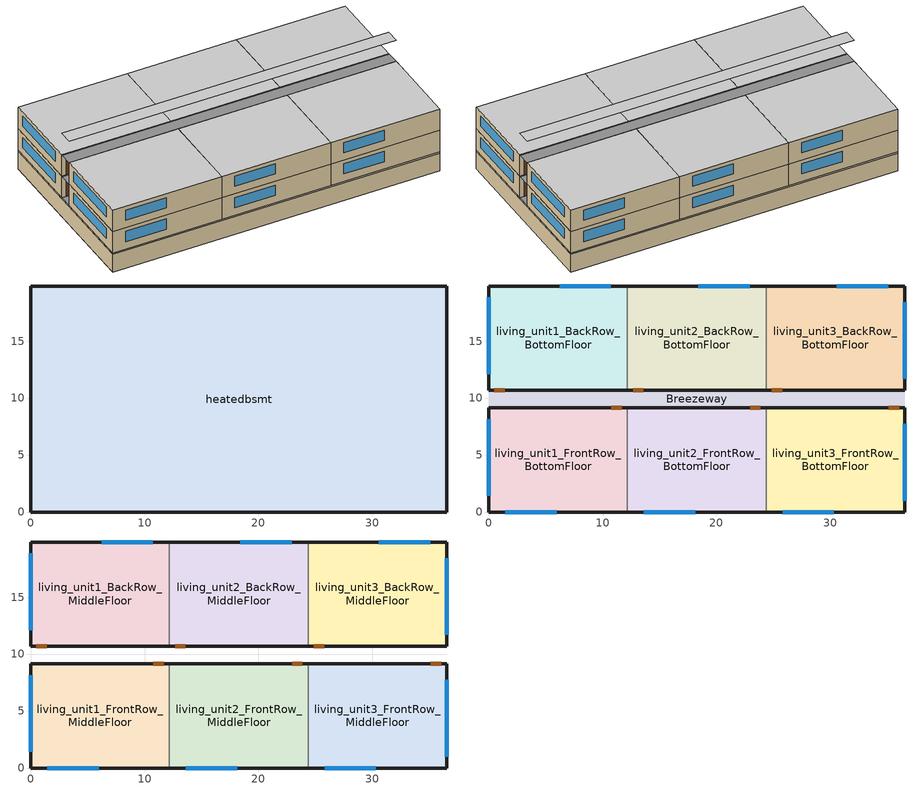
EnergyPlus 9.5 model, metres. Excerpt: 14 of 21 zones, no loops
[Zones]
heatedbsmt
 floor ground (Exterior Floor): 36.54,0 0,0 0,19.82 36.54,19.82 z-2.13
 wall outside (Basement Wall): 0,0 36.54,0 36.54,19.84 0,19.84 0,0 z0:0.15
 wall ground (Basement Wall): 0,0 36.54,0 36.54,19.84 0,19.84 0,0 z-2.13:0
living_unit1_FrontRow_BottomFloor
 floor to heatedbsmt (Exterior Floor): 12.18,0 0,0 0,9.16 12.18,9.16 z0.15
 wall outside (Exterior Wall): 12.18,9.16 0,9.16 0,0 12.18,0 z0.15:2.74
 wall to living_unit2_FrontRow_BottomFloor (interiorwall): 12.18,0 12.18,9.16 z0.15:2.74
 window (Exterior Window): 1.46,0 5.96,0 / 0,8.16 0,1.41 z1.07:2.29
 door (Exterior Door): 11.68,9.16 10.76,9.16 z0.15:2.29
living_unit2_FrontRow_BottomFloor
 floor to heatedbsmt (Exterior Floor): 24.36,0 12.18,0 12.18,9.16 24.36,9.16 z0.15
 wall outside (Exterior Wall): 12.18,0 24.36,0 / 24.36,9.16 12.18,9.16 z0.15:2.74
 wall to living_unit3_FrontRow_BottomFloor (interiorwall): 24.36,0 24.36,9.16 z0.15:2.74
 window (Exterior Window): 13.64,0 18.14,0 z1.07:2.29
 door (Exterior Door): 23.86,9.16 22.94,9.16 z0.15:2.29
living_unit3_FrontRow_BottomFloor
 floor to heatedbsmt (Exterior Floor): 36.54,0 24.36,0 24.36,9.16 36.54,9.16 z0.15
 wall outside (Exterior Wall): 24.36,0 36.54,0 36.54,9.16 24.36,9.16 z0.15:2.74
 window (Exterior Window): 36.54,1 36.54,7.75 / 25.82,0 30.32,0 z1.07:2.29
 door (Exterior Door): 36.04,9.16 35.12,9.16 z0.15:2.29
living_unit1_BackRow_BottomFloor
 floor to heatedbsmt (Exterior Floor): 12.18,10.68 0,10.68 0,19.84 12.18,19.84 z0.15
 wall outside (Exterior Wall): 12.18,19.84 0,19.84 0,10.68 12.18,10.68 z0.15:2.74
 wall to living_unit2_BackRow_BottomFloor (interiorwall): 12.18,10.68 12.18,19.84 z0.15:2.74
 window (Exterior Window): 10.72,19.84 6.22,19.84 / 0,18.84 0,12.09 z1.07:2.29
 door (Exterior Door): 0.5,10.68 1.41,10.68 z0.15:2.29
living_unit2_BackRow_BottomFloor
 floor to heatedbsmt (Exterior Floor): 24.36,10.68 12.18,10.68 12.18,19.84 24.36,19.84 z0.15
 wall outside (Exterior Wall): 12.18,10.68 24.36,10.68 / 24.36,19.84 12.18,19.84 z0.15:2.74
 wall to living_unit3_BackRow_BottomFloor (interiorwall): 24.36,10.68 24.36,19.84 z0.15:2.74
 window (Exterior Window): 22.9,19.84 18.4,19.84 z1.07:2.29
 door (Exterior Door): 12.68,10.68 13.59,10.68 z0.15:2.29
living_unit3_BackRow_BottomFloor
 floor to heatedbsmt (Exterior Floor): 36.54,10.68 24.36,10.68 24.36,19.84 36.54,19.84 z0.15
 wall outside (Exterior Wall): 24.36,10.68 36.54,10.68 36.54,19.84 24.36,19.84 z0.15:2.74
 window (Exterior Window): 36.54,11.68 36.54,18.43 / 35.08,19.84 30.58,19.84 z1.07:2.29
 door (Exterior Door): 24.86,10.68 25.77,10.68 z0.15:2.29
Breezeway
 floor outside (Exterior Floor): 36.54,9.16 0,9.16 0,10.68 36.54,10.68 z0.15; 36.54,9.16 0,9.16 0,10.68 36.54,10.68 z2.74; 36.54,9.16 0,9.16 0,10.68 36.54,10.68 z5.33
 ceiling to attic (Interior Ceiling): 0,9.16 36.54,9.16 36.54,10.68 0,10.68 z7.92
living_unit1_FrontRow_MiddleFloor
 floor to living_unit1_FrontRow_BottomFloor (ceiling-floor-layer): 12.18,0 0,0 0,9.16 12.18,9.16 z2.74
 wall outside (Exterior Wall): 12.18,9.16 0,9.16 0,0 12.18,0 z2.74:5.33
 wall to living_unit2_FrontRow_MiddleFloor (interiorwall): 12.18,0 12.18,9.16 z2.74:5.33
 window (Exterior Window): 1.46,0 5.96,0 / 0,8.16 0,1.41 z3.66:4.88
 door (Exterior Door): 11.68,9.16 10.76,9.16 z2.74:4.88
 ceiling to living_unit1_FrontRow_TopFloor (ceiling-floor-layer): 0,0 12.18,0 12.18,9.16 0,9.16 z5.33
living_unit2_FrontRow_MiddleFloor
 floor to living_unit2_FrontRow_BottomFloor (ceiling-floor-layer): 24.36,0 12.18,0 12.18,9.16 24.36,9.16 z2.74
 wall outside (Exterior Wall): 12.18,0 24.36,0 / 24.36,9.16 12.18,9.16 z2.74:5.33
 wall to living_unit3_FrontRow_MiddleFloor (interiorwall): 24.36,0 24.36,9.16 z2.74:5.33
 window (Exterior Window): 13.64,0 18.14,0 z3.66:4.88
 door (Exterior Door): 23.86,9.16 22.94,9.16 z2.74:4.88
 ceiling to living_unit2_FrontRow_TopFloor (ceiling-floor-layer): 12.18,0 24.36,0 24.36,9.16 12.18,9.16 z5.33
living_unit3_FrontRow_MiddleFloor
 floor to living_unit3_FrontRow_BottomFloor (ceiling-floor-layer): 36.54,0 24.36,0 24.36,9.16 36.54,9.16 z2.74
 wall outside (Exterior Wall): 24.36,0 36.54,0 36.54,9.16 24.36,9.16 z2.74:5.33
 window (Exterior Window): 36.54,1 36.54,7.75 / 25.82,0 30.32,0 z3.66:4.88
 door (Exterior Door): 36.04,9.16 35.12,9.16 z2.74:4.88
 ceiling to living_unit3_FrontRow_TopFloor (ceiling-floor-layer): 24.36,0 36.54,0 36.54,9.16 24.36,9.16 z5.33
living_unit1_BackRow_MiddleFloor
 floor to living_unit1_BackRow_BottomFloor (ceiling-floor-layer): 12.18,10.68 0,10.68 0,19.84 12.18,19.84 z2.74
 wall outside (Exterior Wall): 12.18,19.84 0,19.84 0,10.68 12.18,10.68 z2.74:5.33
 wall to living_unit2_BackRow_MiddleFloor (interiorwall): 12.18,10.68 12.18,19.84 z2.74:5.33
 window (Exterior Window): 10.72,19.84 6.22,19.84 / 0,18.84 0,12.09 z3.66:4.88
 door (Exterior Door): 0.5,10.68 1.41,10.68 z2.74:4.88
 ceiling to living_unit1_BackRow_TopFloor (ceiling-floor-layer): 0,10.68 12.18,10.68 12.18,19.84 0,19.84 z5.33
living_unit2_BackRow_MiddleFloor
 floor to living_unit2_BackRow_BottomFloor (ceiling-floor-layer): 24.36,10.68 12.18,10.68 12.18,19.84 24.36,19.84 z2.74
 wall outside (Exterior Wall): 12.18,10.68 24.36,10.68 / 24.36,19.84 12.18,19.84 z2.74:5.33
 wall to living_unit3_BackRow_MiddleFloor (interiorwall): 24.36,10.68 24.36,19.84 z2.74:5.33
 window (Exterior Window): 22.9,19.84 18.4,19.84 z3.66:4.88
 door (Exterior Door): 12.68,10.68 13.59,10.68 z2.74:4.88
 ceiling to living_unit2_BackRow_TopFloor (ceiling-floor-layer): 12.18,10.68 24.36,10.68 24.36,19.84 12.18,19.84 z5.33
living_unit3_BackRow_MiddleFloor
 floor to living_unit3_BackRow_BottomFloor (ceiling-floor-layer): 36.54,10.68 24.36,10.68 24.36,19.84 36.54,19.84 z2.74
 wall outside (Exterior Wall): 24.36,10.68 36.54,10.68 36.54,19.84 24.36,19.84 z2.74:5.33
 window (Exterior Window): 36.54,11.68 36.54,18.43 / 35.08,19.84 30.58,19.84 z3.66:4.88
 door (Exterior Door): 24.86,10.68 25.77,10.68 z2.74:4.88
 ceiling to living_unit3_BackRow_TopFloor (ceiling-floor-layer): 24.36,10.68 36.54,10.68 36.54,19.84 24.36,19.84 z5.33
[Building]
US+MF+CZ3AWH+hp+heatedbsmt+IECC_2021: North Axis {deg}=0; Terrain=Suburbs; Loads Convergence Tolerance Value=0.04; Temperature Convergence Tolerance Value {deltaC}=0.4; Solar Distribution=FullExterior; Maximum Number of Warmup Days=25; Minimum Number of Warmup Days=6
[Site:WaterMainsTemperature]
Calculation method=Correlation; Annual average outdoor air temperature {C}=17.95; Maximum difference in monthly average outdoor air temperatures {C}=19.7
[Site:Location]
Site:Location=Montgomery Dannelly Field_AL_USA Design_Conditions; Latitude {N+ S-}=32.3; Longitude {W- E+}=-86.4; Time Zone Relative to GMT {GMT+/-}=-6; Elevation {m}=62
[SizingPeriod:DesignDay] Day of Month=21; Dry-Bulb Temperature Range Modifier Type=DefaultMultipliers; Humidity Condition Type=Wetbulb; Barometric Pressure {Pa}=100582; Rain {Yes/No}=No; Snow on ground {Yes/No}=No; Daylight Savings Time Indicator=No
Name | Month | Day Type | Maximum Dry-Bulb Temperature {C} | Daily Dry-Bulb Temperature Range {C} | Wetbulb at Maximum Dry-Bulb {C} | Wind Speed {m/s} design conditions vs. traditional 6.71 m/s (15 mph) | Wind Direction {Degrees; N=0, S=180} | Solar Model Indicator | Clearness {0.0 to 1.1} | Wind Speed {m/s} design conditions vs. traditional 3.35 m/s (7mph) | ASHRAE Clear Sky Optical Depth for Beam Irradiance (taub) | ASHRAE Clear Sky Optical Depth for Diffuse Irradiance (taud)
Montgomery Dannelly Field Ann Htg 99.6% Condns DB | 1 | WinterDesignDay | -4.6 | 0 | -4.6 | 2.6 | 310 | ASHRAEClearSky | 0
Montgomery Dannelly Field Ann Clg .4% Condns DB=>MWB | 7 | SummerDesignDay | 35.7 | 10.9 | 24.7 |  | 300 | ASHRAETau |  | 3.1 | 0.573 | 1.761
[Material]
Name | Roughness | Thickness {m} | Conductivity {W/m-K} | Density {kg/m3} | Specific Heat {J/kg-K} | Specific Heat {J/kg-K} # VM: Kept sp.heat same as cement_stucco due to lack of data | Thermal Absorptance | Solar Absorptance | Visible Absorptance | Thickness {m}			# back calculating to yield reqd. U
sheathing_consol_layer | Rough | 0.0127 | 0.0940184 | 685.008 | 1172.332
ceil_consol_layer | Rough | 0.479081 | 0.0617176 | 41.9286 | 776.251
floor_consol_layer | Rough | 0.000254 | 12.9895 | 55.074 | 916.9311
bsmtwall_consol_layer | Rough | 0.0889 | 0.0579573 | 120.801 | 1036.26
wall_consol_layer | Rough | 0.1397 | 0.057165 | 120.801 | 1036.26
syn_stucco | MediumSmooth | 0.003048 | 8.65E-02 | 400 |  | 878.64
Drywall_1/2in | MediumSmooth | 0.0127 | 0.16009 | 800.923 | 1087.84
OSB_5/8in | MediumSmooth | 0.015875 | 0.1163 | 544.627 | 1213.36
OSB_7/16in | MediumSmooth | 0.0111125 | 0.1163 | 544.627 | 1213.36
Plywood_3/4in | Rough | 0.01905 | 0.115458 | 544.68 | 674.54 |  | 0.9 | 0.7 | 0.7
Lumber_2x4 | Rough | 0.0890016 | 0.115458 | 512.64 | 767.58 |  | 0.9 | 0.7 | 0.7
Carpet_n_pad | MediumSmooth | 0.0254001 | 0.0601314 | 32.0369 | 836.8 |  | 0.9 | 0.7 | 0.7
door_const | Smooth |  | 0.0720096 | 512.64 | 767.58 |  |  |  |  | 0.0422696
[Construction]
Exterior Wall: syn_stucco, sheathing_consol_layer, OSB_7/16in, wall_consol_layer, Drywall_1/2in
ceiling-floor-layer: Lumber_2x4
Exterior Floor: floor_consol_layer, Plywood_3/4in, Carpet_n_pad
Interior Ceiling: ceil_consol_layer, Drywall_1/2in
interiorwall: Drywall_1/2in, OSB_5/8in, Drywall_1/2in
Exterior Window: Glass
Exterior Door: door_const
window_w_blinds: Glass, int_blind
Basement Wall: Plywood_3/4in, bsmtwall_consol_layer, Plywood_3/4in
[WindowMaterial:SimpleGlazingSystem]
Glass: 1.70358, 0.216875, 0.88
[WindowMaterial:Blind]
int_blind: Slat Orientation=Horizontal; Slat Width {m}=0.025; Slat Separation {m}=0.01875; Slat Thickness {m}=0.001; Slat Angle {deg}=45; Slat Conductivity {W/m-K}=221; Slat Beam Solar Transmittance=0; Front Side Slat Beam Solar Reflectance=0.5; Back Side Slat Beam Solar Reflectance=0.5; Slat Diffuse Solar Transmittance=0; Front Side Slat Diffuse Solar Reflectance=0.5; Back Side Slat Diffuse Solar Reflectance=0.5; Slat Beam Visible Transmittance=0; Front Side Slat Beam Visible Reflectance=0.5; Back Side Slat Beam Visible Reflectance=0.5; Slat Diffuse Visible Transmittance=0; Front Side Slat Diffuse Visible Reflectance=0.5; Back Side Slat Diffuse Visible Reflectance=0.5; Slat Infrared Hemispherical Transmittance=0; Front Side Slat Infrared Hemispherical Emissivity=0.9; Back Side Slat Infrared Hemispherical Emissivity=0.9; Blind to Glass Distance {m}=0.05; Blind Top Opening Multiplier=0.5; Blind Bottom Opening Multiplier=0.5; Blind Left Side Opening Multiplier=0.5; Blind Right Side Opening Multiplier=0.5
[Zone] Multiplier=1
heatedbsmt; Breezeway; living_unit1_FrontRow_BottomFloor; living_unit2_FrontRow_BottomFloor; living_unit3_FrontRow_BottomFloor; living_unit1_BackRow_BottomFloor; living_unit2_BackRow_BottomFloor; living_unit3_BackRow_BottomFloor; living_unit1_FrontRow_MiddleFloor; living_unit2_FrontRow_MiddleFloor; living_unit3_FrontRow_MiddleFloor; living_unit1_BackRow_MiddleFloor; living_unit2_BackRow_MiddleFloor; living_unit3_BackRow_MiddleFloor
[Shading:Overhang] Height above window or door=0; Tilt angle from window/door=90; Left extension from window/door width=0; Right extension from window/door width=0; Depth=0.01
Name | Window or door
Overhang_ldf_unit1_FrontRow_BottomFloor | Window_ldf_unit1_FrontRow_BottomFloor
Overhang_ldf_unit2_FrontRow_BottomFloor | Window_ldf_unit2_FrontRow_BottomFloor
Overhang_sdr_unit3_FrontRow_BottomFloor | Window_sdr_unit3_FrontRow_BottomFloor
Overhang_sdl_unit3_FrontRow_BottomFloor | Window_sdl_unit3_FrontRow_BottomFloor
Overhang_ldf_unit3_FrontRow_BottomFloor | Window_ldf_unit3_FrontRow_BottomFloor
Overhang_ldb_unit1_BackRow_BottomFloor | Window_ldb_unit1_BackRow_BottomFloor
Overhang_ldb_unit2_BackRow_BottomFloor | Window_ldb_unit2_BackRow_BottomFloor
Overhang_sdr_unit3_BackRow_BottomFloor | Window_sdr_unit3_BackRow_BottomFloor
Overhang_sdl_unit3_BackRow_BottomFloor | Window_sdl_unit3_BackRow_BottomFloor
Overhang_ldb_unit3_BackRow_BottomFloor | Window_ldb_unit3_BackRow_BottomFloor
Overhang_ldf_unit1_FrontRow_MiddleFloor | Window_ldf_unit1_FrontRow_MiddleFloor
Overhang_ldf_unit2_FrontRow_MiddleFloor | Window_ldf_unit2_FrontRow_MiddleFloor
Overhang_sdr_unit3_FrontRow_MiddleFloor | Window_sdr_unit3_FrontRow_MiddleFloor
Overhang_sdl_unit3_FrontRow_MiddleFloor | Window_sdl_unit3_FrontRow_MiddleFloor
Overhang_ldf_unit3_FrontRow_MiddleFloor | Window_ldf_unit3_FrontRow_MiddleFloor
Overhang_ldb_unit1_BackRow_MiddleFloor | Window_ldb_unit1_BackRow_MiddleFloor
Overhang_ldb_unit2_BackRow_MiddleFloor | Window_ldb_unit2_BackRow_MiddleFloor
Overhang_sdr_unit3_BackRow_MiddleFloor | Window_sdr_unit3_BackRow_MiddleFloor
Overhang_sdl_unit3_BackRow_MiddleFloor | Window_sdl_unit3_BackRow_MiddleFloor
Overhang_ldb_unit3_BackRow_MiddleFloor | Window_ldb_unit3_BackRow_MiddleFloor
Overhang_ldf_unit1_FrontRow_TopFloor | Window_ldf_unit1_FrontRow_TopFloor
Overhang_ldf_unit2_FrontRow_TopFloor | Window_ldf_unit2_FrontRow_TopFloor
Overhang_sdr_unit3_FrontRow_TopFloor | Window_sdr_unit3_FrontRow_TopFloor
Overhang_sdl_unit3_FrontRow_TopFloor | Window_sdl_unit3_FrontRow_TopFloor
Overhang_ldf_unit3_FrontRow_TopFloor | Window_ldf_unit3_FrontRow_TopFloor
Overhang_ldb_unit1_BackRow_TopFloor | Window_ldb_unit1_BackRow_TopFloor
Overhang_ldb_unit2_BackRow_TopFloor | Window_ldb_unit2_BackRow_TopFloor
Overhang_sdr_unit3_BackRow_TopFloor | Window_sdr_unit3_BackRow_TopFloor
Overhang_sdl_unit3_BackRow_TopFloor | Window_sdl_unit3_BackRow_TopFloor
Overhang_ldb_unit3_BackRow_TopFloor | Window_ldb_unit3_BackRow_TopFloor
[WindowShadingControl] Shading Type=InteriorBlind; Construction with Shading=window_w_blinds; Shading Control Type=OnIfScheduleAllows; Schedule=shading_2012iecc; Shading Control Is Scheduled=Yes; Glare Control Is Active=No; Multiple Surface Control Type=Sequential
Name | Zone | Fenestration Surface 1 | Fenestration Surface 2 | Fenestration Surface 3
Shades-living_unit1_FRONTROW_BOTTOMFLOOR | LIVING_UNIT1_FRONTROW_BOTTOMFLOOR | Window_ldf_unit1_FrontRow_BottomFloor
Shades-living_unit2_FRONTROW_BOTTOMFLOOR | LIVING_UNIT2_FRONTROW_BOTTOMFLOOR | Window_ldf_unit2_FrontRow_BottomFloor
Shades-living_unit3_FRONTROW_BOTTOMFLOOR | LIVING_UNIT3_FRONTROW_BOTTOMFLOOR | Window_sdr_unit3_FrontRow_BottomFloor | Window_sdl_unit3_FrontRow_BottomFloor | Window_ldf_unit3_FrontRow_BottomFloor
Shades-living_unit1_BACKROW_BOTTOMFLOOR | LIVING_UNIT1_BACKROW_BOTTOMFLOOR | Window_ldb_unit1_BackRow_BottomFloor
Shades-living_unit2_BACKROW_BOTTOMFLOOR | LIVING_UNIT2_BACKROW_BOTTOMFLOOR | Window_ldb_unit2_BackRow_BottomFloor
Shades-living_unit3_BACKROW_BOTTOMFLOOR | LIVING_UNIT3_BACKROW_BOTTOMFLOOR | Window_sdr_unit3_BackRow_BottomFloor | Window_sdl_unit3_BackRow_BottomFloor | Window_ldb_unit3_BackRow_BottomFloor
Shades-living_unit1_FRONTROW_MIDDLEFLOOR | LIVING_UNIT1_FRONTROW_MIDDLEFLOOR | Window_ldf_unit1_FrontRow_MiddleFloor
Shades-living_unit2_FRONTROW_MIDDLEFLOOR | LIVING_UNIT2_FRONTROW_MIDDLEFLOOR | Window_ldf_unit2_FrontRow_MiddleFloor
Shades-living_unit3_FrontRow_MiddleFloor | LIVING_UNIT3_FrontRow_MiddleFloor | Window_sdr_unit3_FrontRow_MiddleFloor | Window_sdl_unit3_FrontRow_MiddleFloor | Window_ldf_unit3_FrontRow_MiddleFloor
Shades-living_unit1_BackRow_MiddleFloor | LIVING_UNIT1_BackRow_MiddleFloor | Window_ldb_unit1_BackRow_MiddleFloor
Shades-living_unit2_BackRow_MiddleFloor | LIVING_UNIT2_BackRow_MiddleFloor | Window_ldb_unit2_BackRow_MiddleFloor
Shades-living_unit3_BackRow_MiddleFloor | LIVING_UNIT3_BackRow_MiddleFloor | Window_sdr_unit3_BackRow_MiddleFloor | Window_sdl_unit3_BackRow_MiddleFloor | Window_ldb_unit3_BackRow_MiddleFloor
[GroundHeatTransfer:Control]
gtp_control: Run Basement Preprocessor=yes; Run Slab Preprocessor=no
[GroundHeatTransfer:Slab:Materials]
NMAT: Number of materials=2; ALBEDO: Surface Albedo: No Snow=0.16; ALBEDO: Surface Albedo: Snow=0.4; EPSLW: Surface Emissivity: No Snow=0.9; EPSLW: Surface Emissivity: Snow=0.9; Z0: Surface Roughness: No Snow {cm}=0.75; Z0: Surface Roughness: Snow {cm}=0.05; HIN: Indoor HConv: Downward Flow {W/m2-K}=6; HIN: Indoor HConv: Upward {W/m2-K}=9
[GroundHeatTransfer:Slab:MatlProps]
RHO: Slab Material density {kg/m3}=2300; RHO: Soil Density {kg/m3}=1200; CP: Slab CP {J/kg-K}=650; CP: Soil CP {J/kg-K}=1200; TCON: Slab k {W/m-K}=0.9; TCON: Soil k {W/m-K}=1
[GroundHeatTransfer:Slab:BoundConds]
EVTR: Is surface evapotranspiration modeled=FALSE; FIXBC: is the lower boundary at a fixed temperature=TRUE; TDEEPin {C}=10; USRHflag: Is the ground surface h specified by the user?=FALSE
[GroundHeatTransfer:Slab:BldgProps]
IYRS: Number of years to iterate=10; Shape: Slab shape=0; HBLDG: Building height {m}=4; TIN1: January Indoor Average Temperature Setpoint {C}=22.22; TIN2: February Indoor Average Temperature Setpoint {C}=22.22; TIN3: March Indoor Average Temperature Setpoint {C}=22.22; TIN4: April Indoor Average Temperature Setpoint {C}=22.22; TIN5: May Indoor Average Temperature Setpoint {C}=22.22; TIN6: June Indoor Average Temperature Setpoint {C}=23.88; TIN7: July Indoor Average Temperature Setpoint {C}=23.88; TIN8: August Indoor Average Temperature Setpoint {C}=23.88; TIN9: September Indoor Average Temperature Setpoint {C}=23.88; TIN10: October Indoor Average Temperature Setpoint {C}=22.22; TIN11: NovemberIndoor Average Temperature Setpoint {C}=22.22; TIN12: December Indoor Average Temperature Setpoint {C}=22.22; TINAmp: Daily Indoor sine wave variation amplitude {deltaC}=0; ConvTol: Convergence Tolerance=0.1
[GroundHeatTransfer:Slab:Insulation]
RINS: R value of under slab insulation {m2-K/W}=0; DINS: Width of strip of under slab insulation {m}=0; RVINS: R value of vertical insulation {m2-K/W}=0; ZVINS: Depth of vertical insulation {m}=0.6; IVINS: Flag: Is there vertical insulation=0
[GroundHeatTransfer:Slab:EquivalentSlab]
APRatio: The area to perimeter ratio for this slab {m}=2.61305; SLABDEPTH: Thickness of slab on grade {m}=0.1; CLEARANCE: Distance from edge of slab to domain edge {m}=15; ZCLEARANCE: Distance from bottom of slab to domain bottom {m}=15
[GroundHeatTransfer:Basement:SimParameters]
F: Multiplier for the ADI solution:=0.1; IYRS: Maximum number of yearly iterations:=15
[GroundHeatTransfer:Basement:MatlProps]
NMAT: Number of materials in this domain=6; Density for Foundation Wall {kg/m3}=2243; density for Floor Slab {kg/m3}=2243; density for Ceiling {kg/m3}=311; density for Soil {kg/m3}=1500; density for Gravel {kg/m3}=2000; density for Wood {kg/m3}=449; Specific heat for foundation wall {J/kg-K}=880; Specific heat for floor slab {J/kg-K}=880; Specific heat for ceiling {J/kg-K}=1530; Specific heat for soil {J/kg-K}=840; Specific heat for gravel {J/kg-K}=720; Specific heat for wood {J/kg-K}=1530; Thermal conductivity for foundation wall {W/m-K}=1.4; Thermal conductivity for floor slab {W/m-K}=1.4; Thermal conductivity for ceiling {W/m-K}=0.09; thermal conductivity for soil {W/m-K}=1.1; thermal conductivity for gravel {W/m-K}=1.9; thermal conductivity for wood {W/m-K}=0.12
[GroundHeatTransfer:Basement:Insulation]
REXT: R Value of any exterior insulation {m2-K/W} # Rvalue has to be > 0=2.2893; INSFULL: Flag: Is the wall fully insulated?=True
[GroundHeatTransfer:Basement:SurfaceProps]
ALBEDO: Surface albedo for No snow conditions=0.16; ALBEDO: Surface albedo for snow conditions=0.4; EPSLN: Surface emissivity No Snow=0.94; EPSLN: Surface emissivity with Snow=0.86; VEGHT: Surface roughness No snow conditions {cm}=6; VEGHT: Surface roughness Snow conditions {cm}=0.25; PET: Flag, Potential evapotranspiration on?=False
[GroundHeatTransfer:Basement:BldgData]
DWALL: Wall thickness {m}=0.2; DSLAB: Floor slab thickness {m}=0.243828; DGRAVXY: Width of gravel pit beside basement wall {m}=0.3; DGRAVZN: Gravel depth extending above the floor slab {m}=0.2; DGRAVZP: Gravel depth below the floor slab {m}=0.1
[GroundHeatTransfer:Basement:Interior]
COND: Flag: Is the basement conditioned?=True; HIN: Downward convection only heat transfer coefficient {W/m2-K}=0.92; HIN: Upward convection only heat transfer coefficient {W/m2-K}=4.04; HIN: Horizontal convection only heat transfer coefficient {W/m2-K}=3.08; HIN: Downward combined (convection and radiation) heat transfer coefficient {W/m2-K}=6.13; HIN: Upward combined (convection and radiation) heat transfer coefficient {W/m2-K}=9.26; HIN: Horizontal combined (convection and radiation) heat transfer coefficient {W/m2-K}=8.29
[GroundHeatTransfer:Basement:ComBldg]
January average temperature {C}=21; February average temperature {C}=21; March average temperature {C}=21; April average temperature {C}=21; May average temperature {C}=24; June average temperature {C}=24; July average temperature {C}=24; August average temperature {C}=24; September average temperature {C}=24; October average temperature {C}=24; November average temperature {C}=21; December average temperature {C}=21; Daily variation sine wave amplitude {deltaC}=21
[GroundHeatTransfer:Basement:EquivSlab]
APRatio: The area to perimeter ratio for this slab {m}=2.61305; EquivSizing: Flag=True
[GroundHeatTransfer:Basement:EquivAutoGrid]
CLEARANCE: Distance from outside of wall to edge of 3-D ground domain {m}=15; SlabDepth: Thickness of the floor slab {m}=0.1; BaseDepth: Depth of the basement wall below grade {m}=1.21914
[ElectricEquipment]
dishwasher1_FrontRow_BottomFloor: living_unit1_FrontRow_BottomFloor, DishWasher, EquipmentLevel, 54.7543, , , 0.15, 0.6, 0.25, dishwasher
refrigerator1_FrontRow_BottomFloor: living_unit1_FrontRow_BottomFloor, Refrigerator, EquipmentLevel, 91.0576, , , 0, 1, 0, refrigerator
clotheswasher1_FrontRow_BottomFloor: living_unit1_FrontRow_BottomFloor, ClothesWasher, EquipmentLevel, 23.732, , , 0, 0.8, 0.2, clotheswasher
electric_dryer1_FrontRow_BottomFloor: living_unit1_FrontRow_BottomFloor, ClothesDryer, EquipmentLevel, 177.596, , , 0.05, 0.15, 0.8, electric_dryer
electric_range1_FrontRow_BottomFloor: living_unit1_FrontRow_BottomFloor, CookingRange, EquipmentLevel, 206.727, , , 0.3, 0.4, 0.3, electric_range
television1_FrontRow_BottomFloor: living_unit1_FrontRow_BottomFloor, InteriorLighting, EquipmentLevel, 0, , , 0, 1, 0, television
electric_mels1_FrontRow_BottomFloor: living_unit1_FrontRow_BottomFloor, MiscPlugLoad, EquipmentLevel, 440.553, , , 0.06, 0.69, 0.25, electric_mels
IECC_Adj1_FrontRow_BottomFloor: living_unit1_FrontRow_BottomFloor, MiscPlugLoad, Watts/Area, 0.262109, 0.062439, 0.411909, 0.251045
dishwasher2_FrontRow_BottomFloor: living_unit2_FrontRow_BottomFloor, DishWasher, EquipmentLevel, 54.7543, , , 0.15, 0.6, 0.25, dishwasher
refrigerator2_FrontRow_BottomFloor: living_unit2_FrontRow_BottomFloor, Refrigerator, EquipmentLevel, 91.0576, , , 0, 1, 0, refrigerator
clotheswasher2_FrontRow_BottomFloor: living_unit2_FrontRow_BottomFloor, ClothesWasher, EquipmentLevel, 23.732, , , 0, 0.8, 0.2, clotheswasher
electric_dryer2_FrontRow_BottomFloor: living_unit2_FrontRow_BottomFloor, ClothesDryer, EquipmentLevel, 177.596, , , 0.05, 0.15, 0.8, electric_dryer
electric_range2_FrontRow_BottomFloor: living_unit2_FrontRow_BottomFloor, CookingRange, EquipmentLevel, 206.727, , , 0.3, 0.4, 0.3, electric_range
television2_FrontRow_BottomFloor: living_unit2_FrontRow_BottomFloor, InteriorLighting, EquipmentLevel, 0, , , 0, 1, 0, television
electric_mels2_FrontRow_BottomFloor: living_unit2_FrontRow_BottomFloor, MiscPlugLoad, EquipmentLevel, 440.553, , , 0.06, 0.69, 0.25, electric_mels
IECC_Adj2_FrontRow_BottomFloor: living_unit2_FrontRow_BottomFloor, MiscPlugLoad, Watts/Area, 0.262109, 0.062439, 0.411909, 0.251045
dishwasher3_FrontRow_BottomFloor: living_unit3_FrontRow_BottomFloor, DishWasher, EquipmentLevel, 54.7543, , , 0.15, 0.6, 0.25, dishwasher
refrigerator3_FrontRow_BottomFloor: living_unit3_FrontRow_BottomFloor, Refrigerator, EquipmentLevel, 91.0576, , , 0, 1, 0, refrigerator
clotheswasher3_FrontRow_BottomFloor: living_unit3_FrontRow_BottomFloor, ClothesWasher, EquipmentLevel, 23.732, , , 0, 0.8, 0.2, clotheswasher
electric_dryer3_FrontRow_BottomFloor: living_unit3_FrontRow_BottomFloor, ClothesDryer, EquipmentLevel, 177.596, , , 0.05, 0.15, 0.8, electric_dryer
electric_range3_FrontRow_BottomFloor: living_unit3_FrontRow_BottomFloor, CookingRange, EquipmentLevel, 206.727, , , 0.3, 0.4, 0.3, electric_range
television3_FrontRow_BottomFloor: living_unit3_FrontRow_BottomFloor, InteriorLighting, EquipmentLevel, 0, , , 0, 1, 0, television
electric_mels3_FrontRow_BottomFloor: living_unit3_FrontRow_BottomFloor, MiscPlugLoad, EquipmentLevel, 440.553, , , 0.06, 0.69, 0.25, electric_mels
IECC_Adj3_FrontRow_BottomFloor: living_unit3_FrontRow_BottomFloor, MiscPlugLoad, Watts/Area, 0.262109, 0.062439, 0.411909, 0.251045
dishwasher1_BackRow_BottomFloor: living_unit1_BackRow_BottomFloor, DishWasher, EquipmentLevel, 54.7543, , , 0.15, 0.6, 0.25, dishwasher
refrigerator1_BackRow_BottomFloor: living_unit1_BackRow_BottomFloor, Refrigerator, EquipmentLevel, 91.0576, , , 0, 1, 0, refrigerator
clotheswasher1_BackRow_BottomFloor: living_unit1_BackRow_BottomFloor, ClothesWasher, EquipmentLevel, 23.732, , , 0, 0.8, 0.2, clotheswasher
electric_dryer1_BackRow_BottomFloor: living_unit1_BackRow_BottomFloor, ClothesDryer, EquipmentLevel, 177.596, , , 0.05, 0.15, 0.8, electric_dryer
electric_range1_BackRow_BottomFloor: living_unit1_BackRow_BottomFloor, CookingRange, EquipmentLevel, 206.727, , , 0.3, 0.4, 0.3, electric_range
television1_BackRow_BottomFloor: living_unit1_BackRow_BottomFloor, InteriorLighting, EquipmentLevel, 0, , , 0, 1, 0, television
electric_mels1_BackRow_BottomFloor: living_unit1_BackRow_BottomFloor, MiscPlugLoad, EquipmentLevel, 440.553, , , 0.06, 0.69, 0.25, electric_mels
IECC_Adj1_BackRow_BottomFloor: living_unit1_BackRow_BottomFloor, MiscPlugLoad, Watts/Area, 0.262109, 0.062439, 0.411909, 0.251045
dishwasher2_BackRow_BottomFloor: living_unit2_BackRow_BottomFloor, DishWasher, EquipmentLevel, 54.7543, , , 0.15, 0.6, 0.25, dishwasher
refrigerator2_BackRow_BottomFloor: living_unit2_BackRow_BottomFloor, Refrigerator, EquipmentLevel, 91.0576, , , 0, 1, 0, refrigerator
clotheswasher2_BackRow_BottomFloor: living_unit2_BackRow_BottomFloor, ClothesWasher, EquipmentLevel, 23.732, , , 0, 0.8, 0.2, clotheswasher
electric_dryer2_BackRow_BottomFloor: living_unit2_BackRow_BottomFloor, ClothesDryer, EquipmentLevel, 177.596, , , 0.05, 0.15, 0.8, electric_dryer
electric_range2_BackRow_BottomFloor: living_unit2_BackRow_BottomFloor, CookingRange, EquipmentLevel, 206.727, , , 0.3, 0.4, 0.3, electric_range
television2_BackRow_BottomFloor: living_unit2_BackRow_BottomFloor, InteriorLighting, EquipmentLevel, 0, , , 0, 1, 0, television
electric_mels2_BackRow_BottomFloor: living_unit2_BackRow_BottomFloor, MiscPlugLoad, EquipmentLevel, 440.553, , , 0.06, 0.69, 0.25, electric_mels
IECC_Adj2_BackRow_BottomFloor: living_unit2_BackRow_BottomFloor, MiscPlugLoad, Watts/Area, 0.262109, 0.062439, 0.411909, 0.251045
dishwasher3_BackRow_BottomFloor: living_unit3_BackRow_BottomFloor, DishWasher, EquipmentLevel, 54.7543, , , 0.15, 0.6, 0.25, dishwasher
refrigerator3_BackRow_BottomFloor: living_unit3_BackRow_BottomFloor, Refrigerator, EquipmentLevel, 91.0576, , , 0, 1, 0, refrigerator
clotheswasher3_BackRow_BottomFloor: living_unit3_BackRow_BottomFloor, ClothesWasher, EquipmentLevel, 23.732, , , 0, 0.8, 0.2, clotheswasher
electric_dryer3_BackRow_BottomFloor: living_unit3_BackRow_BottomFloor, ClothesDryer, EquipmentLevel, 177.596, , , 0.05, 0.15, 0.8, electric_dryer
electric_range3_BackRow_BottomFloor: living_unit3_BackRow_BottomFloor, CookingRange, EquipmentLevel, 206.727, , , 0.3, 0.4, 0.3, electric_range
television3_BackRow_BottomFloor: living_unit3_BackRow_BottomFloor, InteriorLighting, EquipmentLevel, 0, , , 0, 1, 0, television
electric_mels3_BackRow_BottomFloor: living_unit3_BackRow_BottomFloor, MiscPlugLoad, EquipmentLevel, 440.553, , , 0.06, 0.69, 0.25, electric_mels
IECC_Adj3_BackRow_BottomFloor: living_unit3_BackRow_BottomFloor, MiscPlugLoad, Watts/Area, 0.262109, 0.062439, 0.411909, 0.251045
dishwasher1_FrontRow_MiddleFloor: living_unit1_FrontRow_MiddleFloor, DishWasher, EquipmentLevel, 54.7543, , , 0.15, 0.6, 0.25, dishwasher
refrigerator1_FrontRow_MiddleFloor: living_unit1_FrontRow_MiddleFloor, Refrigerator, EquipmentLevel, 91.0576, , , 0, 1, 0, refrigerator
clotheswasher1_FrontRow_MiddleFloor: living_unit1_FrontRow_MiddleFloor, ClothesWasher, EquipmentLevel, 23.732, , , 0, 0.8, 0.2, clotheswasher
electric_dryer1_FrontRow_MiddleFloor: living_unit1_FrontRow_MiddleFloor, ClothesDryer, EquipmentLevel, 177.596, , , 0.05, 0.15, 0.8, electric_dryer
electric_range1_FrontRow_MiddleFloor: living_unit1_FrontRow_MiddleFloor, CookingRange, EquipmentLevel, 206.727, , , 0.3, 0.4, 0.3, electric_range
television1_FrontRow_MiddleFloor: living_unit1_FrontRow_MiddleFloor, InteriorLighting, EquipmentLevel, 0, , , 0, 1, 0, television
electric_mels1_FrontRow_MiddleFloor: living_unit1_FrontRow_MiddleFloor, MiscPlugLoad, EquipmentLevel, 440.553, , , 0.06, 0.69, 0.25, electric_mels
IECC_Adj1_FrontRow_MiddleFloor: living_unit1_FrontRow_MiddleFloor, MiscPlugLoad, Watts/Area, 0.262109, 0.062439, 0.411909, 0.251045
dishwasher2_FrontRow_MiddleFloor: living_unit2_FrontRow_MiddleFloor, DishWasher, EquipmentLevel, 54.7543, , , 0.15, 0.6, 0.25, dishwasher
refrigerator2_FrontRow_MiddleFloor: living_unit2_FrontRow_MiddleFloor, Refrigerator, EquipmentLevel, 91.0576, , , 0, 1, 0, refrigerator
clotheswasher2_FrontRow_MiddleFloor: living_unit2_FrontRow_MiddleFloor, ClothesWasher, EquipmentLevel, 23.732, , , 0, 0.8, 0.2, clotheswasher
electric_dryer2_FrontRow_MiddleFloor: living_unit2_FrontRow_MiddleFloor, ClothesDryer, EquipmentLevel, 177.596, , , 0.05, 0.15, 0.8, electric_dryer
electric_range2_FrontRow_MiddleFloor: living_unit2_FrontRow_MiddleFloor, CookingRange, EquipmentLevel, 206.727, , , 0.3, 0.4, 0.3, electric_range
television2_FrontRow_MiddleFloor: living_unit2_FrontRow_MiddleFloor, InteriorLighting, EquipmentLevel, 0, , , 0, 1, 0, television
electric_mels2_FrontRow_MiddleFloor: living_unit2_FrontRow_MiddleFloor, MiscPlugLoad, EquipmentLevel, 440.553, , , 0.06, 0.69, 0.25, electric_mels
IECC_Adj2_FrontRow_MiddleFloor: living_unit2_FrontRow_MiddleFloor, MiscPlugLoad, Watts/Area, 0.262109, 0.062439, 0.411909, 0.251045
dishwasher3_FrontRow_MiddleFloor: living_unit3_FrontRow_MiddleFloor, DishWasher, EquipmentLevel, 54.7543, , , 0.15, 0.6, 0.25, dishwasher
refrigerator3_FrontRow_MiddleFloor: living_unit3_FrontRow_MiddleFloor, Refrigerator, EquipmentLevel, 91.0576, , , 0, 1, 0, refrigerator
clotheswasher3_FrontRow_MiddleFloor: living_unit3_FrontRow_MiddleFloor, ClothesWasher, EquipmentLevel, 23.732, , , 0, 0.8, 0.2, clotheswasher
electric_dryer3_FrontRow_MiddleFloor: living_unit3_FrontRow_MiddleFloor, ClothesDryer, EquipmentLevel, 177.596, , , 0.05, 0.15, 0.8, electric_dryer
electric_range3_FrontRow_MiddleFloor: living_unit3_FrontRow_MiddleFloor, CookingRange, EquipmentLevel, 206.727, , , 0.3, 0.4, 0.3, electric_range
television3_FrontRow_MiddleFloor: living_unit3_FrontRow_MiddleFloor, InteriorLighting, EquipmentLevel, 0, , , 0, 1, 0, television
electric_mels3_FrontRow_MiddleFloor: living_unit3_FrontRow_MiddleFloor, MiscPlugLoad, EquipmentLevel, 440.553, , , 0.06, 0.69, 0.25, electric_mels
IECC_Adj3_FrontRow_MiddleFloor: living_unit3_FrontRow_MiddleFloor, MiscPlugLoad, Watts/Area, 0.262109, 0.062439, 0.411909, 0.251045
dishwasher1_BackRow_MiddleFloor: living_unit1_BackRow_MiddleFloor, DishWasher, EquipmentLevel, 54.7543, , , 0.15, 0.6, 0.25, dishwasher
refrigerator1_BackRow_MiddleFloor: living_unit1_BackRow_MiddleFloor, Refrigerator, EquipmentLevel, 91.0576, , , 0, 1, 0, refrigerator
clotheswasher1_BackRow_MiddleFloor: living_unit1_BackRow_MiddleFloor, ClothesWasher, EquipmentLevel, 23.732, , , 0, 0.8, 0.2, clotheswasher
electric_dryer1_BackRow_MiddleFloor: living_unit1_BackRow_MiddleFloor, ClothesDryer, EquipmentLevel, 177.596, , , 0.05, 0.15, 0.8, electric_dryer
electric_range1_BackRow_MiddleFloor: living_unit1_BackRow_MiddleFloor, CookingRange, EquipmentLevel, 206.727, , , 0.3, 0.4, 0.3, electric_range
television1_BackRow_MiddleFloor: living_unit1_BackRow_MiddleFloor, InteriorLighting, EquipmentLevel, 0, , , 0, 1, 0, television
electric_mels1_BackRow_MiddleFloor: living_unit1_BackRow_MiddleFloor, MiscPlugLoad, EquipmentLevel, 440.553, , , 0.06, 0.69, 0.25, electric_mels
IECC_Adj1_BackRow_MiddleFloor: living_unit1_BackRow_MiddleFloor, MiscPlugLoad, Watts/Area, 0.262109, 0.062439, 0.411909, 0.251045
dishwasher2_BackRow_MiddleFloor: living_unit2_BackRow_MiddleFloor, DishWasher, EquipmentLevel, 54.7543, , , 0.15, 0.6, 0.25, dishwasher
refrigerator2_BackRow_MiddleFloor: living_unit2_BackRow_MiddleFloor, Refrigerator, EquipmentLevel, 91.0576, , , 0, 1, 0, refrigerator
clotheswasher2_BackRow_MiddleFloor: living_unit2_BackRow_MiddleFloor, ClothesWasher, EquipmentLevel, 23.732, , , 0, 0.8, 0.2, clotheswasher
electric_dryer2_BackRow_MiddleFloor: living_unit2_BackRow_MiddleFloor, ClothesDryer, EquipmentLevel, 177.596, , , 0.05, 0.15, 0.8, electric_dryer
electric_range2_BackRow_MiddleFloor: living_unit2_BackRow_MiddleFloor, CookingRange, EquipmentLevel, 206.727, , , 0.3, 0.4, 0.3, electric_range
television2_BackRow_MiddleFloor: living_unit2_BackRow_MiddleFloor, InteriorLighting, EquipmentLevel, 0, , , 0, 1, 0, television
electric_mels2_BackRow_MiddleFloor: living_unit2_BackRow_MiddleFloor, MiscPlugLoad, EquipmentLevel, 440.553, , , 0.06, 0.69, 0.25, electric_mels
IECC_Adj2_BackRow_MiddleFloor: living_unit2_BackRow_MiddleFloor, MiscPlugLoad, Watts/Area, 0.262109, 0.062439, 0.411909, 0.251045
dishwasher3_BackRow_MiddleFloor: living_unit3_BackRow_MiddleFloor, DishWasher, EquipmentLevel, 54.7543, , , 0.15, 0.6, 0.25, dishwasher
refrigerator3_BackRow_MiddleFloor: living_unit3_BackRow_MiddleFloor, Refrigerator, EquipmentLevel, 91.0576, , , 0, 1, 0, refrigerator
clotheswasher3_BackRow_MiddleFloor: living_unit3_BackRow_MiddleFloor, ClothesWasher, EquipmentLevel, 23.732, , , 0, 0.8, 0.2, clotheswasher
electric_dryer3_BackRow_MiddleFloor: living_unit3_BackRow_MiddleFloor, ClothesDryer, EquipmentLevel, 177.596, , , 0.05, 0.15, 0.8, electric_dryer
electric_range3_BackRow_MiddleFloor: living_unit3_BackRow_MiddleFloor, CookingRange, EquipmentLevel, 206.727, , , 0.3, 0.4, 0.3, electric_range
television3_BackRow_MiddleFloor: living_unit3_BackRow_MiddleFloor, InteriorLighting, EquipmentLevel, 0, , , 0, 1, 0, television
electric_mels3_BackRow_MiddleFloor: living_unit3_BackRow_MiddleFloor, MiscPlugLoad, EquipmentLevel, 440.553, , , 0.06, 0.69, 0.25, electric_mels
IECC_Adj3_BackRow_MiddleFloor: living_unit3_BackRow_MiddleFloor, MiscPlugLoad, Watts/Area, 0.262109, 0.062439, 0.411909, 0.251045
[AvailabilityManager:Scheduled]
System availability: Schedule=always_avail
[ZoneInfiltration:EffectiveLeakageArea] Schedule=always_avail; Stack Coefficient=0.00029; Wind Coefficient=0.000231
Name | Zone | Effective Air Leakage Area {cm2}
Living_ShermanGrimsrud_unit1_FrontRow_BottomFloor | living_unit1_FrontRow_BottomFloor | 107.349
Living_ShermanGrimsrud_unit2_FrontRow_BottomFloor | living_unit2_FrontRow_BottomFloor | 94.527
Living_ShermanGrimsrud_unit3_FrontRow_BottomFloor | living_unit3_FrontRow_BottomFloor | 107.349
Living_ShermanGrimsrud_unit1_BackRow_BottomFloor | living_unit1_BackRow_BottomFloor | 107.349
Living_ShermanGrimsrud_unit2_BackRow_BottomFloor | living_unit2_BackRow_BottomFloor | 94.527
Living_ShermanGrimsrud_unit3_BackRow_BottomFloor | living_unit3_BackRow_BottomFloor | 107.349
Living_ShermanGrimsrud_unit1_FrontRow_MiddleFloor | living_unit1_FrontRow_MiddleFloor | 47.0121
Living_ShermanGrimsrud_unit2_FrontRow_MiddleFloor | living_unit2_FrontRow_MiddleFloor | 34.1906
Living_ShermanGrimsrud_unit3_FrontRow_MiddleFloor | living_unit3_FrontRow_MiddleFloor | 47.0121
Living_ShermanGrimsrud_unit1_BackRow_MiddleFloor | living_unit1_BackRow_MiddleFloor | 47.0121
Living_ShermanGrimsrud_unit2_BackRow_MiddleFloor | living_unit2_BackRow_MiddleFloor | 34.1906
Living_ShermanGrimsrud_unit3_BackRow_MiddleFloor | living_unit3_BackRow_MiddleFloor | 47.0121
[ZoneVentilation:DesignFlowRate] Design Flow Rate Calculation Method=Flow/Zone; Ventilation Type=Exhaust; Fan Pressure Rise {Pa}=0; Constant Term Coefficient=1; Temperature Term Coefficient=0; Velocity Term Coefficient=0; Velocity Squared Term Coefficient=0; Minimum Indoor Temperature {C}=-100; Maximum Indoor Temperature {C}=100; Delta Temperature {deltaC}=-100; Minimum Outdoor Temperature {C}=-100; Maximum Outdoor Temperature {C}=100; Maximum Wind Speed {m/s}=40
Name | Zone | Schedule | Design Flow Rate {m3/s}    #temp_vent_cms is set to 0 when using HRV, cannot set vent_cms = 0 since sizing is being used | Fan Total Efficiency		# Fan consumption for MF are added here 1.4 cfm/W | Zone or ZoneList | Design Flow Rate {m3/s}                   #temp_vent_cms is set to 0 when using HRV, cannot set vent_cms = 0 since sizing is being used | Fan Total Efficiency
Ventilation_unit1_FrontRow_BottomFloor | living_unit1_FrontRow_BottomFloor | always_avail | 0 | 0.6
Ventilation_unit2_FrontRow_BottomFloor | living_unit2_FrontRow_BottomFloor | always_avail | 0 | 0.6
Ventilation_unit3_FrontRow_BottomFloor | living_unit3_FrontRow_BottomFloor | always_avail | 0 | 0.6
Ventilation_unit1_BackRow_BottomFloor | living_unit1_BackRow_BottomFloor | always_avail | 0 | 0.6
Ventilation_unit2_BackRow_BottomFloor | living_unit2_BackRow_BottomFloor | always_avail | 0 | 0.6
Ventilation_unit3_BackRow_BottomFloor | living_unit3_BackRow_BottomFloor | always_avail | 0 | 0.6
Ventilation_unit1_FrontRow_MiddleFloor | living_unit1_FrontRow_MiddleFloor | always_avail | 0 | 0.6
Ventilation_unit2_FrontRow_MiddleFloor | living_unit2_FrontRow_MiddleFloor | always_avail | 0 | 0.6
Ventilation_unit3_FrontRow_MiddleFloor | living_unit3_FrontRow_MiddleFloor | always_avail | 0 | 0.6
Ventilation_unit1_BackRow_MiddleFloor | living_unit1_BackRow_MiddleFloor | always_avail | 0 | 0.6
Ventilation_unit2_BackRow_MiddleFloor | living_unit2_BackRow_MiddleFloor | always_avail | 0 | 0.6
Ventilation_unit3_BackRow_MiddleFloor | living_unit3_BackRow_MiddleFloor | always_avail | 0 | 0.6
Ventilation_unitheatedbsmt |  | always_off |  |  | heatedbsmt | 0 | 0.6
[People] Number of People Schedule=Occupancy; Number of People Calculation Method=People; Number of People=2; Fraction Radiant=0; Sensible Heat Fraction=autocalculate; Activity Level Schedule=activity_sch; Enable ASHRAE 55 Comfort Warnings=No; Mean Radiant Temperature Calculation Type=ZoneAveraged
Name | Zone or ZoneList
people_unit1_FrontRow_BottomFloor | living_unit1_FrontRow_BottomFloor
people_unit2_FrontRow_BottomFloor | living_unit2_FrontRow_BottomFloor
people_unit3_FrontRow_BottomFloor | living_unit3_FrontRow_BottomFloor
people_unit1_BackRow_BottomFloor | living_unit1_BackRow_BottomFloor
people_unit2_BackRow_BottomFloor | living_unit2_BackRow_BottomFloor
people_unit3_BackRow_BottomFloor | living_unit3_BackRow_BottomFloor
people_unit1_FrontRow_MiddleFloor | living_unit1_FrontRow_MiddleFloor
people_unit2_FrontRow_MiddleFloor | living_unit2_FrontRow_MiddleFloor
people_unit3_FrontRow_MiddleFloor | living_unit3_FrontRow_MiddleFloor
people_unit1_BackRow_MiddleFloor | living_unit1_BackRow_MiddleFloor
people_unit2_BackRow_MiddleFloor | living_unit2_BackRow_MiddleFloor
people_unit3_BackRow_MiddleFloor | living_unit3_BackRow_MiddleFloor
[Lights] Schedule=InteriorLightingHE; Design Level Calculation Method=Watts/Area; Return Air Fraction=0; Fraction Radiant=0.6; Fraction Visible=0.2; Fraction Replaceable=0
Name | Zone or ZoneList | Watts per Zone Floor Area {W/m2} | Watts per Zone Floor Area {W/m2} # From NREL's Seattle benchmark assumption 153 W for a 2160 ft2 building
Living Hardwired Lighting1_FrontRow_BottomFloor | living_unit1_FrontRow_BottomFloor | 1.26452
Living Plug-in Lighting1_FrontRow_BottomFloor | living_unit1_FrontRow_BottomFloor |  | 0.575035
Living Hardwired Lighting2_FrontRow_BottomFloor | living_unit2_FrontRow_BottomFloor | 1.26452
Living Plug-in Lighting2_FrontRow_BottomFloor | living_unit2_FrontRow_BottomFloor |  | 0.575035
Living Hardwired Lighting3_FrontRow_BottomFloor | living_unit3_FrontRow_BottomFloor | 1.26452
Living Plug-in Lighting3_FrontRow_BottomFloor | living_unit3_FrontRow_BottomFloor |  | 0.575035
Living Hardwired Lighting1_BackRow_BottomFloor | living_unit1_BackRow_BottomFloor | 1.26452
Living Plug-in Lighting1_BackRow_BottomFloor | living_unit1_BackRow_BottomFloor |  | 0.575035
Living Hardwired Lighting2_BackRow_BottomFloor | living_unit2_BackRow_BottomFloor | 1.26452
Living Plug-in Lighting2_BackRow_BottomFloor | living_unit2_BackRow_BottomFloor |  | 0.575035
Living Hardwired Lighting3_BackRow_BottomFloor | living_unit3_BackRow_BottomFloor | 1.26452
Living Plug-in Lighting3_BackRow_BottomFloor | living_unit3_BackRow_BottomFloor |  | 0.575035
Living Hardwired Lighting1_FrontRow_MiddleFloor | living_unit1_FrontRow_MiddleFloor | 1.26452
Living Plug-in Lighting1_FrontRow_MiddleFloor | living_unit1_FrontRow_MiddleFloor |  | 0.575035
Living Hardwired Lighting2_FrontRow_MiddleFloor | living_unit2_FrontRow_MiddleFloor | 1.26452
Living Plug-in Lighting2_FrontRow_MiddleFloor | living_unit2_FrontRow_MiddleFloor |  | 0.575035
Living Hardwired Lighting3_FrontRow_MiddleFloor | living_unit3_FrontRow_MiddleFloor | 1.26452
Living Plug-in Lighting3_FrontRow_MiddleFloor | living_unit3_FrontRow_MiddleFloor |  | 0.575035
Living Hardwired Lighting1_BackRow_MiddleFloor | living_unit1_BackRow_MiddleFloor | 1.26452
Living Plug-in Lighting1_BackRow_MiddleFloor | living_unit1_BackRow_MiddleFloor |  | 0.575035
Living Hardwired Lighting2_BackRow_MiddleFloor | living_unit2_BackRow_MiddleFloor | 1.26452
Living Plug-in Lighting2_BackRow_MiddleFloor | living_unit2_BackRow_MiddleFloor |  | 0.575035
Living Hardwired Lighting3_BackRow_MiddleFloor | living_unit3_BackRow_MiddleFloor | 1.26452
Living Plug-in Lighting3_BackRow_MiddleFloor | living_unit3_BackRow_MiddleFloor |  | 0.575035
[Exterior:Lights]
Name | Schedule | Design Level {W}
Exterior-Lights_unit1_FrontRow_BottomFloor; Exterior-Lights_unit2_FrontRow_BottomFloor; Exterior-Lights_unit3_FrontRow_BottomFloor; Exterior-Lights_unit1_BackRow_BottomFloor; Exterior-Lights_unit2_BackRow_BottomFloor; Exterior-Lights_unit3_BackRow_BottomFloor; Exterior-Lights_unit1_FrontRow_MiddleFloor; Exterior-Lights_unit2_FrontRow_MiddleFloor; Exterior-Lights_unit3_FrontRow_MiddleFloor; Exterior-Lights_unit1_BackRow_MiddleFloor; Exterior-Lights_unit2_BackRow_MiddleFloor; Exterior-Lights_unit3_BackRow_MiddleFloor; Exterior-Lights_unit1_FrontRow_TopFloor; Exterior-Lights_unit2_FrontRow_TopFloor; Exterior-Lights_unit3_FrontRow_TopFloor; Exterior-Lights_unit1_BackRow_TopFloor; Exterior-Lights_unit2_BackRow_TopFloor; Exterior-Lights_unit3_BackRow_TopFloor | ExteriorLighting | 69.8719
Garage-Lights_unit1_FrontRow_BottomFloor; Garage-Lights_unit2_FrontRow_BottomFloor; Garage-Lights_unit3_FrontRow_BottomFloor; Garage-Lights_unit1_BackRow_BottomFloor; Garage-Lights_unit2_BackRow_BottomFloor; Garage-Lights_unit3_BackRow_BottomFloor; Garage-Lights_unit1_FrontRow_MiddleFloor; Garage-Lights_unit2_FrontRow_MiddleFloor; Garage-Lights_unit3_FrontRow_MiddleFloor; Garage-Lights_unit1_BackRow_MiddleFloor; Garage-Lights_unit2_BackRow_MiddleFloor; Garage-Lights_unit3_BackRow_MiddleFloor; Garage-Lights_unit1_FrontRow_TopFloor; Garage-Lights_unit2_FrontRow_TopFloor; Garage-Lights_unit3_FrontRow_TopFloor; Garage-Lights_unit1_BackRow_TopFloor; Garage-Lights_unit2_BackRow_TopFloor; Garage-Lights_unit3_BackRow_TopFloor | InteriorLightingHE | 0
[Schedule:Compact]
activity_sch: Through: 12/31, For: AllDays, Until: 24:00, 117.28
shading_2012iecc: Through: 12/31, For: AllDays, Until 24:00, 0
always_avail: Through: 12/31, For: AllDays, Until: 24:00, 1
always_off: Through: 12/31, For: AllDays, Until: 24:00, 0
[Schedule:Day:Hourly]
OccupancyDay: 1, 1, 1, 1, 1, 1, 1, 0.8831, 0.40861, 0.24189, 0.24189, 0.24189, 0.24189, 0.24189, 0.24189, 0.24189, 0.29498, 0.5531, 0.89693, 0.89693, 0.89693, 1, 1, 1
LightingDay: 0.0625, 0.0625, 0.0625, 0.0625, 0.1875, 0.390625, 0.4375, 0.390625, 0.171875, 0.117188, 0.117188, 0.117188, 0.117188, 0.117188, 0.117188, 0.203125, 0.4375, 0.609375, 0.820312, 0.984375, 1, 0.6875, 0.382812, 0.15625
ExteriorLightingDay: 1, 1, 1, 1, 1, 1, 0, 0, 0, 0, 0, 0, 0, 0, 0, 0, 0, 0, 1, 1, 1, 1, 1, 1
LightingDay_EELighting: 0.06875, 0.06875, 0.06875, 0.06875, 0.20625, 0.429688, 0.48125, 0.429688, 0.189062, 0.128906, 0.128906, 0.128906, 0.128906, 0.128906, 0.128906, 0.223438, 0.48125, 0.670312, 0.902344, 1, 1, 0.75625, 0.421094, 0.171875
RefrigeratorDay: 0.8, 0.782696, 0.765594, 0.742857, 0.731388, 0.731388, 0.75996, 0.8, 0.817103, 0.828571, 0.8, 0.8, 0.839839, 0.839839, 0.828571, 0.839839, 0.885714, 0.971429, 1, 0.971429, 0.942857, 0.925553, 0.885714, 0.828571
MiscPlugLoadDay: 0.60749, 0.559339, 0.552853, 0.545071, 0.524481, 0.585279, 0.676232, 0.718547, 0.60749, 0.517023, 0.529183, 0.529345, 0.520428, 0.538424, 0.568742, 0.600357, 0.710117, 0.862678, 0.936608, 0.966764, 1, 0.976654, 0.845169, 0.734436
CookingRangeDay: 0.0471585, 0.0471585, 0.0235459, 0.0235459, 0.0471585, 0.0707044, 0.165088, 0.283018, 0.306564, 0.320771, 0.283018, 0.330176, 0.377335, 0.306564, 0.292423, 0.377335, 0.613194, 1, 0.778348, 0.400947, 0.235859, 0.165088, 0.103722, 0.0707044
DishwasherWeekday: 0.115342, 0.0512463, 0.0383972, 0.0256232, 0.0256232, 0.0768695, 0.153814, 0.230759, 0.435969, 0.487216, 0.42312, 0.359025, 0.307703, 0.346176, 0.28208, 0.269231, 0.28208, 0.371799, 0.653954, 0.833467, 0.679577, 0.500065, 0.333327, 0.230759
DishwasherWeekend: 0.123581, 0.0549068, 0.0411398, 0.0274534, 0.0274534, 0.0823602, 0.164801, 0.247242, 0.46711, 0.522017, 0.453343, 0.384669, 0.329682, 0.370903, 0.302229, 0.288462, 0.302229, 0.398356, 0.700665, 0.893, 0.728119, 0.535784, 0.357136, 0.247242
DishwasherVacation; ClothesWasherVacation; ClothesDryerVacation: 0, 0, 0, 0, 0, 0, 0, 0, 0, 0, 0, 0, 0, 0, 0, 0, 0, 0, 0, 0, 0, 0, 0, 0
ClothesWasherWeekday: 0.0792923, 0.0634168, 0.031666, 0.031666, 0.0634168, 0.0951677, 0.190335, 0.412507, 0.618802, 0.72993, 0.714055, 0.634678, 0.571176, 0.507759, 0.444257, 0.412507, 0.428382, 0.412507, 0.412507, 0.412507, 0.412507, 0.396631, 0.269713, 0.142794
ClothesWasherWeekend: 0.0970065, 0.0775844, 0.0387403, 0.0387403, 0.0775844, 0.116429, 0.232857, 0.504662, 0.757045, 0.893, 0.873578, 0.776468, 0.698779, 0.621195, 0.543507, 0.504662, 0.524084, 0.504662, 0.504662, 0.504662, 0.504662, 0.48524, 0.329968, 0.174695
ClothesDryerWeekday: 0.0996819, 0.0598091, 0.0398727, 0.0199364, 0.0398727, 0.0598091, 0.159491, 0.318982, 0.486427, 0.685791, 0.785473, 0.817391, 0.7456, 0.677837, 0.610073, 0.578155, 0.558218, 0.546236, 0.518346, 0.510391, 0.5263, 0.546236, 0.4386, 0.239236
ClothesDryerWeekend: 0.121951, 0.0731707, 0.0487805, 0.0243902, 0.0487805, 0.0731707, 0.195122, 0.390244, 0.595097, 0.839, 0.960951, 1, 0.91217, 0.829268, 0.746366, 0.707317, 0.682927, 0.668268, 0.634146, 0.624415, 0.643878, 0.668268, 0.536585, 0.292683
[Schedule:Week:Compact]
RefrigeratorWeek: For: AllDays, RefrigeratorDay
MiscPlugLoadWeek: For: AllDays, MiscPlugLoadDay
CookingRangeWeek: For: AllDays, CookingRangeDay
DishwasherWeek: For: Weekdays, DishwasherWeekday, For: CustomDay1, DishwasherVacation, For: AllOtherDays, DishwasherWeekend
ClothesWasherWeek: For: Weekdays, ClothesWasherWeekday, For: CustomDay1, ClothesWasherVacation, For: AllOtherDays, ClothesWasherWeekend
ClothesDryerWeek: For: Weekdays, ClothesDryerWeekday, For: CustomDay1, ClothesDryerVacation, For: AllOtherDays, ClothesDryerWeekend
OccupancyWeek: AllDays, OccupancyDay
LightingProfileWeek: For: AllDays, LightingDay
LightingProfileWeek_EELighting: For: AllDays, LightingDay_EELighting
ExteriorLightingProfileWeek: For: AllDays, ExteriorLightingDay
[Schedule:Year]
Occupancy: OccupancyWeek, 1, 1, 12, 31
InteriorLighting: LightingProfileWeek, 1, 1, 12, 31
InteriorLightingHE: LightingProfileWeek_EELighting, 1, 1, 12, 31
ExteriorLighting: ExteriorLightingProfileWeek, 1, 1, 12, 31
Refrigerator: RefrigeratorWeek, 1, 1, 12, 31
MiscPlugLoad: MiscPlugLoadWeek, 1, 1, 12, 31
CookingRange: CookingRangeWeek, 1, 1, 12, 31
Dishwasher: DishwasherWeek, 1, 1, 12, 31
ClothesWasher: ClothesWasherWeek, 1, 1, 12, 31
ClothesDryer: ClothesDryerWeek, 1, 1, 12, 31
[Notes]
GPARM parameters as run:
ID = US+MF+CZ3AWH+hp+heatedbsmt+IECC_2021
weatherfile = USA_AL_Montgomery-Dannelly.Field.722260_TMY3.epw
climate_zone = Climate Zone 3
moisture_regime = Moist
humidity_designation = Warm-Humid
tropical_designation = Not Tropical
bldg_type = Multifamily
fndn_type = Heated Basement
system_tag = Heat Pump
code = IECC_2021
vent_fan_efficacy = 1.4
afn_control =
is_duct_base =
leakage_ratio = 0.0792
dhw_type =
TEMPLATE_PATH = template/v9.5
